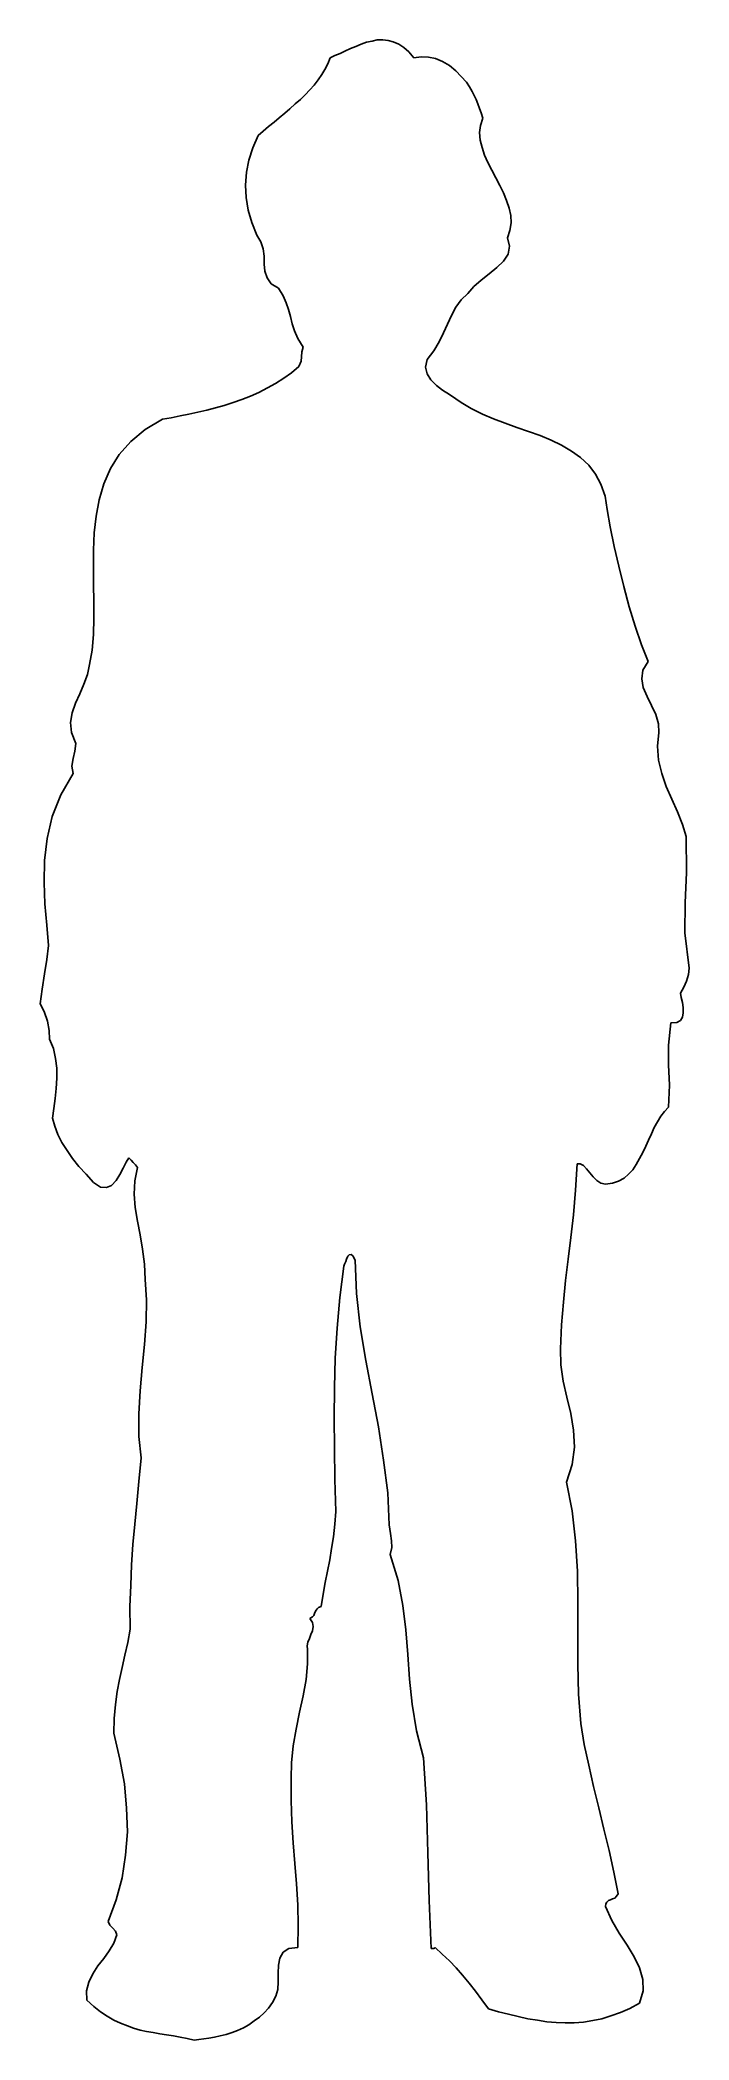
# Model space of a CAD drawing. Extents: x -2795 to -2269, y 2448 to 4066.
import ezdxf

# ---------------------------------------------------------------- set-up
doc = ezdxf.new("R2010")
doc.units = 0
doc.header["$LTSCALE"] = 1270
doc.header["$MEASUREMENT"] = 0
doc.layers.get('0').update_dxf_attribs({"linetype": 'CONTINUOUS'})

msp = doc.modelspace()

# ---------------------------------------------------------------- linework, layer by layer
at = {"linetype": 'CONTINUOUS'}
for p, q in [((-2538.9, 4061.2), (-2534.7, 4063)), ((-2534.7, 4063), (-2530.2, 4064.5)), ((-2530.2, 4064.5), (-2525.7, 4065.5)), ((-2525.7, 4065.5), (-2521.5, 4066.4)), ((-2521.5, 4066.4), (-2517, 4066.4)), ((-2517, 4066.4), (-2512.8, 4066)), ((-2512.8, 4066), (-2508.6, 4064.8)), ((-2508.6, 4064.8), (-2504, 4063)), ((-2504, 4063), (-2500.1, 4060.3)), ((-2563.9, 4042.6), (-2561.5, 4047.1)), ((-2561.5, 4047.1), (-2559.7, 4051.9)), ((-2559.7, 4051.9), (-2555.8, 4053.7)), ((-2555.8, 4053.7), (-2551.6, 4055.5)), ((-2551.6, 4055.5), (-2547.7, 4057.3)), ((-2547.7, 4057.3), (-2543.1, 4059.4)), ((-2543.1, 4059.4), (-2538.9, 4061.2)), ((-2500.1, 4060.3), (-2495.9, 4056.7)), ((-2495.9, 4056.7), (-2492, 4051.9)), ((-2492, 4051.9), (-2486, 4052.8)), ((-2486, 4052.8), (-2480, 4052.5)), ((-2480, 4052.5), (-2474.3, 4051.3)), ((-2474.3, 4051.3), (-2468.6, 4048.9)), ((-2468.6, 4048.9), (-2463.1, 4045.6)), ((-2576.2, 4026), (-2572.6, 4029.9)), ((-2572.6, 4029.9), (-2569.3, 4034.2)), ((-2569.3, 4034.2), (-2566.3, 4038.4)), ((-2566.3, 4038.4), (-2563.9, 4042.6)), ((-2463.1, 4045.6), (-2458, 4041.4)), ((-2458, 4041.4), (-2453.5, 4036.9)), ((-2453.5, 4036.9), (-2449.3, 4032.1)), ((-2449.3, 4032.1), (-2446.9, 4028.4)), ((-2592.2, 4010.7), (-2588, 4014.6)), ((-2588, 4014.6), (-2583.8, 4018.2)), ((-2583.8, 4018.2), (-2579.8, 4022.1)), ((-2579.8, 4022.1), (-2576.2, 4026)), ((-2446.9, 4028.4), (-2444.8, 4024.8)), ((-2444.8, 4024.8), (-2443, 4021.5)), ((-2443, 4021.5), (-2441.5, 4018.2)), ((-2441.5, 4018.2), (-2440, 4014.6)), ((-2440, 4014.6), (-2438.8, 4011)), ((-2609.6, 3996.3), (-2605.1, 3999.9)), ((-2605.1, 3999.9), (-2600.9, 4003.5)), ((-2600.9, 4003.5), (-2596.4, 4007.1)), ((-2596.4, 4007.1), (-2592.2, 4010.7)), ((-2438.8, 4011), (-2437.3, 4007.4)), ((-2436.1, 4003.2), (-2437.9, 3997.2)), ((-2437.3, 4007.4), (-2436.1, 4003.2)), ((-2622.3, 3979.1), (-2618.1, 3989)), ((-2618.1, 3989), (-2613.8, 3992.6)), ((-2613.8, 3992.6), (-2609.6, 3996.3)), ((-2437.9, 3997.2), (-2438.8, 3991.4)), ((-2438.8, 3991.4), (-2438.2, 3985.4)), ((-2438.2, 3985.4), (-2436.7, 3979.4)), ((-2627.4, 3959.3), (-2625.6, 3969.2)), ((-2625.6, 3969.2), (-2622.3, 3979.1)), ((-2436.7, 3979.4), (-2434.6, 3973.1)), ((-2434.6, 3973.1), (-2431.9, 3967.1)), ((-2431.9, 3967.1), (-2428.8, 3961.1)), ((-2628.3, 3949), (-2627.4, 3959.3)), ((-2627.7, 3938.8), (-2628.3, 3949)), ((-2428.8, 3961.1), (-2425.5, 3954.7)), ((-2425.5, 3954.7), (-2422.2, 3948.7)), ((-2626.2, 3928.6), (-2627.7, 3938.8)), ((-2422.2, 3948.7), (-2419.2, 3942.7)), ((-2419.2, 3942.7), (-2416.8, 3936.4)), ((-2416.8, 3936.4), (-2414.7, 3930.4)), ((-2623.2, 3918.6), (-2626.2, 3928.6)), ((-2619, 3908.4), (-2623.2, 3918.6)), ((-2414.7, 3930.4), (-2413.5, 3924.4)), ((-2413.2, 3918.3), (-2414.1, 3912.3)), ((-2413.5, 3924.4), (-2413.2, 3918.3)), ((-2615.7, 3903), (-2619, 3908.4)), ((-2613.8, 3897.3), (-2615.7, 3903)), ((-2414.1, 3912.3), (-2416.2, 3906.3)), ((-2416.2, 3906.3), (-2414.4, 3899.4)), ((-2613.2, 3891.3), (-2613.8, 3897.3)), ((-2613.2, 3885), (-2613.2, 3891.3)), ((-2612.6, 3879.2), (-2613.2, 3885)), ((-2419.2, 3887.4), (-2424.6, 3882.2)), ((-2415.6, 3893.1), (-2419.2, 3887.4)), ((-2414.4, 3899.4), (-2415.6, 3893.1)), ((-2610.8, 3873.8), (-2612.6, 3879.2)), ((-2607.5, 3869), (-2610.8, 3873.8)), ((-2601.5, 3865.4), (-2607.5, 3869)), ((-2437.3, 3872), (-2443.3, 3866.9)), ((-2431, 3877.1), (-2437.3, 3872)), ((-2424.6, 3882.2), (-2431, 3877.1)), ((-2597.6, 3859.4), (-2601.5, 3865.4)), ((-2595.2, 3853.7), (-2597.6, 3859.4)), ((-2593.4, 3848.2), (-2595.2, 3853.7)), ((-2453.5, 3856.1), (-2458, 3850.1)), ((-2448.1, 3861.2), (-2453.5, 3856.1)), ((-2443.3, 3866.9), (-2448.1, 3861.2)), ((-2591.9, 3842.5), (-2593.4, 3848.2)), ((-2590.4, 3836.8), (-2591.9, 3842.5)), ((-2588.6, 3831.1), (-2590.4, 3836.8)), ((-2464.6, 3836.5), (-2467.9, 3829.3)), ((-2461.3, 3843.4), (-2464.6, 3836.5)), ((-2458, 3850.1), (-2461.3, 3843.4)), ((-2585.9, 3824.8), (-2588.6, 3831.1)), ((-2581.6, 3817.9), (-2585.9, 3824.8)), ((-2471.3, 3822.1), (-2475.8, 3814.9)), ((-2467.9, 3829.3), (-2471.3, 3822.1)), ((-2585, 3802.2), (-2583.2, 3806.4)), ((-2583.2, 3806.4), (-2582.9, 3810)), ((-2582.9, 3810), (-2582.6, 3814)), ((-2582.6, 3814), (-2581.6, 3817.9)), ((-2481.2, 3807.9), (-2482.4, 3801.6)), ((-2475.8, 3814.9), (-2481.2, 3807.9)), ((-2610.5, 3784.8), (-2603.9, 3788.4)), ((-2603.9, 3788.4), (-2597.3, 3792.6)), ((-2597.3, 3792.6), (-2591, 3797.1)), ((-2591, 3797.1), (-2585, 3802.2)), ((-2482.4, 3801.6), (-2481.2, 3796.2)), ((-2481.2, 3796.2), (-2478.2, 3791.4)), ((-2478.2, 3791.4), (-2473.7, 3786.9)), ((-2645.4, 3770.6), (-2638.2, 3773)), ((-2638.2, 3773), (-2631.3, 3775.4)), ((-2631.3, 3775.4), (-2624.1, 3778.2)), ((-2624.1, 3778.2), (-2617.4, 3781.2)), ((-2617.4, 3781.2), (-2610.5, 3784.8)), ((-2473.7, 3786.9), (-2468.6, 3783)), ((-2468.6, 3783), (-2463.1, 3779.4)), ((-2463.1, 3779.4), (-2458, 3776.1)), ((-2458, 3776.1), (-2453.5, 3773)), ((-2453.5, 3773), (-2445.4, 3768.2)), ((-2709.5, 3751.1), (-2695.4, 3759.5)), ((-2695.4, 3759.5), (-2688.4, 3760.7)), ((-2688.4, 3760.7), (-2681.2, 3762.2)), ((-2681.2, 3762.2), (-2674, 3763.7)), ((-2674, 3763.7), (-2666.8, 3765.2)), ((-2666.8, 3765.2), (-2659.6, 3766.7)), ((-2659.6, 3766.7), (-2652.6, 3768.8)), ((-2652.6, 3768.8), (-2645.4, 3770.6)), ((-2445.4, 3768.2), (-2436.4, 3763.7)), ((-2436.4, 3763.7), (-2427.3, 3759.8)), ((-2427.3, 3759.8), (-2418, 3756.2)), ((-2418, 3756.2), (-2408.4, 3752.9)), ((-2730.6, 3730.9), (-2721.2, 3741.5)), ((-2721.2, 3741.5), (-2709.5, 3751.1)), ((-2408.4, 3752.9), (-2399.1, 3749.6)), ((-2399.1, 3749.6), (-2389.7, 3746.3)), ((-2389.7, 3746.3), (-2380.7, 3742.4)), ((-2380.7, 3742.4), (-2372.3, 3738.5)), ((-2737.5, 3719.5), (-2730.6, 3730.9)), ((-2372.3, 3738.5), (-2364.2, 3733.6)), ((-2364.2, 3733.6), (-2356.9, 3728.5)), ((-2356.9, 3728.5), (-2350.3, 3722.2)), ((-2746.8, 3694.2), (-2742.9, 3707.2)), ((-2742.9, 3707.2), (-2737.5, 3719.5)), ((-2350.3, 3722.2), (-2344.9, 3715)), ((-2344.9, 3715), (-2340.4, 3706.9)), ((-2340.4, 3706.9), (-2337.1, 3697.2)), ((-2749.2, 3681), (-2746.8, 3694.2)), ((-2337.1, 3697.2), (-2335.3, 3686.4)), ((-2750.7, 3667.5), (-2749.2, 3681)), ((-2335.3, 3686.4), (-2332.9, 3672.3)), ((-2751.3, 3653.6), (-2750.7, 3667.5)), ((-2332.9, 3672.3), (-2329.6, 3656.6)), ((-2751.3, 3639.8), (-2751.3, 3653.6)), ((-2329.6, 3656.6), (-2326, 3640.7)), ((-2751.3, 3625.6), (-2751.3, 3639.8)), ((-2751, 3612.1), (-2751.3, 3625.6)), ((-2326, 3640.7), (-2322, 3624.1)), ((-2751, 3598.6), (-2751, 3612.1)), ((-2322, 3624.1), (-2317.5, 3607.6)), ((-2751.3, 3585.3), (-2751, 3598.6)), ((-2317.5, 3607.6), (-2312.7, 3591.9)), ((-2752.5, 3572.7), (-2751.3, 3585.3)), ((-2312.7, 3591.9), (-2307.6, 3576.9)), ((-2307.6, 3576.9), (-2302.2, 3563.4)), ((-2756.1, 3552.8), (-2754.6, 3561)), ((-2754.6, 3561), (-2752.5, 3572.7)), ((-2302.2, 3563.4), (-2306.4, 3556.5)), ((-2762.5, 3537.2), (-2759.1, 3545)), ((-2759.1, 3545), (-2756.1, 3552.8)), ((-2306.4, 3556.5), (-2307.3, 3549.5)), ((-2307.3, 3549.5), (-2306.1, 3542.3)), ((-2768.5, 3521.9), (-2765.8, 3529.7)), ((-2765.8, 3529.7), (-2762.5, 3537.2)), ((-2306.1, 3542.3), (-2303.1, 3535.1)), ((-2303.1, 3535.1), (-2299.5, 3527.9)), ((-2770, 3514), (-2768.5, 3521.9)), ((-2769.1, 3505.9), (-2770, 3514)), ((-2299.5, 3527.9), (-2295.9, 3520.4)), ((-2295.9, 3520.4), (-2293.8, 3513.1)), ((-2293.8, 3513.1), (-2293.5, 3505.9)), ((-2765.5, 3497.2), (-2769.1, 3505.9)), ((-2766.4, 3490.9), (-2765.5, 3497.2)), ((-2293.5, 3505.9), (-2294.7, 3494.8)), ((-2768.8, 3478.8), (-2767.9, 3484.9)), ((-2767.9, 3484.9), (-2766.4, 3490.9)), ((-2294.7, 3494.8), (-2293.8, 3483.7)), ((-2293.8, 3483.7), (-2291.1, 3472.8)), ((-2777.8, 3455.4), (-2767.9, 3472.8)), ((-2767.9, 3472.8), (-2768.8, 3478.8)), ((-2291.1, 3472.8), (-2287.5, 3462.3)), ((-2784.7, 3437.9), (-2777.8, 3455.4)), ((-2287.5, 3462.3), (-2282.9, 3452.1)), ((-2282.9, 3452.1), (-2278.4, 3441.8)), ((-2788.9, 3420.2), (-2784.7, 3437.9)), ((-2278.4, 3441.8), (-2274.5, 3431.6)), ((-2274.5, 3431.6), (-2271.5, 3421.7)), ((-2791, 3402.4), (-2788.9, 3420.2)), ((-2271.5, 3421.7), (-2271.2, 3392.8)), ((-2791.3, 3384.7), (-2791, 3402.4)), ((-2790.7, 3367.2), (-2791.3, 3384.7)), ((-2271.2, 3392.8), (-2272.1, 3368.1)), ((-2789.2, 3350.1), (-2790.7, 3367.2)), ((-2272.1, 3368.1), (-2272.4, 3343.8)), ((-2787.7, 3333.5), (-2789.2, 3350.1)), ((-2272.4, 3343.8), (-2269.1, 3315.2)), ((-2791, 3310.7), (-2789.2, 3322.4)), ((-2789.2, 3322.4), (-2787.7, 3333.5)), ((-2792.8, 3298.3), (-2791, 3310.7)), ((-2271.2, 3304.7), (-2273.3, 3299.8)), ((-2269.4, 3310.1), (-2271.2, 3304.7)), ((-2269.1, 3315.2), (-2269.4, 3310.1)), ((-2794.6, 3286.3), (-2792.8, 3298.3)), ((-2791.3, 3280.3), (-2794.6, 3286.3)), ((-2273.3, 3299.8), (-2276, 3295)), ((-2276, 3295), (-2275.4, 3291.4)), ((-2275.4, 3291.4), (-2274.5, 3287.5)), ((-2274.5, 3287.5), (-2273.9, 3283.3)), ((-2788.6, 3272.5), (-2791.3, 3280.3)), ((-2787.1, 3264.7), (-2788.6, 3272.5)), ((-2283.8, 3271), (-2285.7, 3252.9)), ((-2279, 3271.3), (-2283.8, 3271)), ((-2276, 3272.8), (-2279, 3271.3)), ((-2274.5, 3275.5), (-2276, 3272.8)), ((-2273.9, 3279.1), (-2274.5, 3275.5)), ((-2273.9, 3283.3), (-2273.9, 3279.1)), ((-2786.8, 3257.7), (-2787.1, 3264.7)), ((-2783.8, 3250.2), (-2786.8, 3257.7)), ((-2782, 3242.1), (-2783.8, 3250.2)), ((-2781.1, 3234.3), (-2782, 3242.1)), ((-2285.7, 3252.9), (-2285.7, 3237)), ((-2285.7, 3237), (-2285, 3220.7)), ((-2781.4, 3218), (-2781.1, 3226.2)), ((-2781.1, 3226.2), (-2781.1, 3234.3)), ((-2285, 3220.7), (-2285.7, 3202.7)), ((-2783.5, 3201.8), (-2782.3, 3209.9)), ((-2782.3, 3209.9), (-2781.4, 3218)), ((-2784.4, 3194), (-2783.5, 3201.8)), ((-2782.6, 3187.4), (-2784.4, 3194)), ((-2294.7, 3191), (-2297.4, 3186.4)), ((-2292, 3195.5), (-2294.7, 3191)), ((-2289, 3199.4), (-2292, 3195.5)), ((-2285.7, 3202.7), (-2289, 3199.4)), ((-2780.2, 3180.7), (-2782.6, 3187.4)), ((-2776.9, 3174.1), (-2780.2, 3180.7)), ((-2772.7, 3167.8), (-2776.9, 3174.1)), ((-2301.9, 3176.2), (-2304, 3171.1)), ((-2299.5, 3181.3), (-2301.9, 3176.2)), ((-2297.4, 3186.4), (-2299.5, 3181.3)), ((-2768.2, 3161.2), (-2772.7, 3167.8)), ((-2763.1, 3154.9), (-2768.2, 3161.2)), ((-2724.8, 3158.2), (-2727.3, 3153.3)), ((-2722.7, 3161.8), (-2724.8, 3158.2)), ((-2720.9, 3160), (-2722.7, 3161.8)), ((-2719.1, 3157.9), (-2720.9, 3160)), ((-2717.3, 3156.1), (-2719.1, 3157.9)), ((-2715.8, 3154), (-2717.3, 3156.1)), ((-2359.7, 3157), (-2360.9, 3135.6)), ((-2357.2, 3157), (-2359.7, 3157)), ((-2354.5, 3155.5), (-2357.2, 3157)), ((-2311.8, 3156.4), (-2314.5, 3152.2)), ((-2309.1, 3161.2), (-2311.8, 3156.4)), ((-2306.4, 3166), (-2309.1, 3161.2)), ((-2304, 3171.1), (-2306.4, 3166)), ((-2757.3, 3148.5), (-2763.1, 3154.9)), ((-2751.3, 3141.9), (-2757.3, 3148.5)), ((-2745.6, 3138), (-2751.3, 3141.9)), ((-2733, 3143.4), (-2736.6, 3139.5)), ((-2730, 3148.2), (-2733, 3143.4)), ((-2727.3, 3153.3), (-2730, 3148.2)), ((-2718.5, 3132.3), (-2717.9, 3143.1)), ((-2717.9, 3143.1), (-2715.8, 3154)), ((-2352.1, 3152.8), (-2354.5, 3155.5)), ((-2349.4, 3149.7), (-2352.1, 3152.8)), ((-2346.7, 3146.4), (-2349.4, 3149.7)), ((-2343.7, 3143.4), (-2346.7, 3146.4)), ((-2340.4, 3141.3), (-2343.7, 3143.4)), ((-2336.8, 3140.4), (-2340.4, 3141.3)), ((-2331.1, 3141.3), (-2336.8, 3140.4)), ((-2326.3, 3142.8), (-2331.1, 3141.3)), ((-2321.7, 3145.2), (-2326.3, 3142.8)), ((-2318.1, 3148.5), (-2321.7, 3145.2)), ((-2314.5, 3152.2), (-2318.1, 3148.5)), ((-2740.8, 3137.7), (-2745.6, 3138)), ((-2736.6, 3139.5), (-2740.8, 3137.7)), ((-2717.6, 3121.5), (-2718.5, 3132.3)), ((-2360.9, 3135.6), (-2362.7, 3115.7)), ((-2715.8, 3110.6), (-2717.6, 3121.5)), ((-2713.4, 3099.5), (-2715.8, 3110.6)), ((-2362.7, 3115.7), (-2364.8, 3097.4)), ((-2711.6, 3087.8), (-2713.4, 3099.5)), ((-2364.8, 3097.4), (-2366.9, 3079.9)), ((-2710.1, 3075.7), (-2711.6, 3087.8)), ((-2709.5, 3063.4), (-2710.1, 3075.7)), ((-2548, 3075.7), (-2548.6, 3074.2)), ((-2547.1, 3077.8), (-2548, 3075.7)), ((-2546.5, 3079.9), (-2547.1, 3077.8)), ((-2545.3, 3082.1), (-2546.5, 3079.9)), ((-2544.3, 3083.3), (-2545.3, 3082.1)), ((-2542.8, 3083.6), (-2544.3, 3083.3)), ((-2541.3, 3082.4), (-2542.8, 3083.6)), ((-2539.5, 3079), (-2541.3, 3082.4)), ((-2538.3, 3052), (-2539.5, 3079)), ((-2366.9, 3079.9), (-2369, 3062.5)), ((-2708.3, 3046.9), (-2709.5, 3063.4)), ((-2548.6, 3074.2), (-2551.9, 3048.7)), ((-2369, 3062.5), (-2370.8, 3045.1)), ((-2708.6, 3029.1), (-2708.3, 3046.9)), ((-2551.9, 3048.7), (-2554, 3024)), ((-2535.3, 3024.9), (-2538.3, 3052)), ((-2370.8, 3045.1), (-2372.3, 3026.7)), ((-2710.1, 3010.8), (-2708.6, 3029.1)), ((-2372.3, 3026.7), (-2373.2, 3007.2)), ((-2711.9, 2992.1), (-2710.1, 3010.8)), ((-2554, 3024), (-2555.5, 2999.6)), ((-2530.8, 2997.8), (-2535.3, 3024.9)), ((-2555.5, 2999.6), (-2556.1, 2975.6)), ((-2525.7, 2970.8), (-2530.8, 2997.8)), ((-2373.2, 3007.2), (-2372.9, 2994.2)), ((-2372.9, 2994.2), (-2371.1, 2981)), ((-2713.4, 2973.2), (-2711.9, 2992.1)), ((-2371.1, 2981), (-2368.1, 2968)), ((-2714.6, 2954.5), (-2713.4, 2973.2)), ((-2556.1, 2975.6), (-2556.4, 2951.2)), ((-2520.6, 2944), (-2525.7, 2970.8)), ((-2368.1, 2968), (-2364.8, 2954.8)), ((-2714.6, 2936.2), (-2714.6, 2954.5)), ((-2556.4, 2951.2), (-2556.1, 2926.8)), ((-2364.8, 2954.8), (-2362.7, 2941.3)), ((-2712.8, 2919), (-2714.6, 2936.2)), ((-2516.4, 2917.2), (-2520.6, 2944)), ((-2362.7, 2941.3), (-2361.8, 2927.7)), ((-2714.6, 2899.8), (-2712.8, 2919)), ((-2556.1, 2926.8), (-2555.8, 2901.6)), ((-2513.1, 2890.7), (-2516.4, 2917.2)), ((-2363.6, 2913.6), (-2368.4, 2899.2)), ((-2361.8, 2927.7), (-2363.6, 2913.6)), ((-2716.1, 2882), (-2714.6, 2899.8)), ((-2555.8, 2901.6), (-2555.2, 2875.7)), ((-2368.4, 2899.2), (-2363.6, 2876)), ((-2717.9, 2865.2), (-2716.1, 2882)), ((-2511.9, 2864.9), (-2513.1, 2890.7)), ((-2719.4, 2848.9), (-2717.9, 2865.2)), ((-2555.8, 2865.2), (-2557, 2855.2)), ((-2555.2, 2875.7), (-2555.8, 2865.2)), ((-2510.7, 2857.9), (-2511.9, 2864.9)), ((-2363.6, 2876), (-2360.9, 2851.9)), ((-2720.6, 2832.4), (-2719.4, 2848.9)), ((-2557, 2855.2), (-2558.5, 2845.6)), ((-2510.1, 2851.9), (-2510.7, 2857.9)), ((-2509.8, 2846.5), (-2510.1, 2851.9)), ((-2360.9, 2851.9), (-2359.3, 2827.3)), ((-2721.2, 2815.8), (-2720.6, 2832.4)), ((-2560, 2836.6), (-2561.8, 2827.3)), ((-2558.5, 2845.6), (-2560, 2836.6)), ((-2511, 2840.8), (-2509.8, 2846.5)), ((-2504.6, 2819.7), (-2511, 2840.8)), ((-2563.6, 2818.2), (-2565.4, 2808.6)), ((-2561.8, 2827.3), (-2563.6, 2818.2)), ((-2500.7, 2799.6), (-2504.6, 2819.7)), ((-2359.3, 2827.3), (-2359.1, 2802)), ((-2721.8, 2798.7), (-2721.2, 2815.8)), ((-2565.4, 2808.6), (-2566.9, 2798.7)), ((-2359.1, 2802), (-2359.1, 2777)), ((-2721.5, 2780.3), (-2721.8, 2798.7)), ((-2574.1, 2790.3), (-2576.2, 2789.1)), ((-2576.2, 2789.1), (-2574.1, 2785.7)), ((-2572.9, 2791.5), (-2574.1, 2790.3)), ((-2574.1, 2785.7), (-2573.5, 2782.4)), ((-2572.3, 2793), (-2572.9, 2791.5)), ((-2571.7, 2794.5), (-2572.3, 2793)), ((-2571.1, 2795.7), (-2571.7, 2794.5)), ((-2570.2, 2796.9), (-2571.1, 2795.7)), ((-2569, 2797.8), (-2570.2, 2796.9)), ((-2566.9, 2798.7), (-2569, 2797.8)), ((-2498.3, 2779.7), (-2500.7, 2799.6)), ((-2725.8, 2759.3), (-2723.6, 2769.5)), ((-2723.6, 2769.5), (-2721.5, 2780.3)), ((-2577.7, 2769.8), (-2578.3, 2766.8)), ((-2576.5, 2772.8), (-2577.7, 2769.8)), ((-2575.3, 2776.1), (-2576.5, 2772.8)), ((-2574.1, 2779.1), (-2575.3, 2776.1)), ((-2573.5, 2782.4), (-2574.1, 2779.1)), ((-2496.8, 2759.9), (-2498.3, 2779.7)), ((-2359.1, 2777), (-2359.1, 2752)), ((-2728.2, 2749.3), (-2725.8, 2759.3)), ((-2578, 2752.4), (-2579.2, 2739.7)), ((-2578.3, 2766.8), (-2578, 2763.8)), ((-2578, 2763.8), (-2578, 2752.4)), ((-2495.3, 2740), (-2496.8, 2759.9)), ((-2359.1, 2752), (-2358.5, 2727.7)), ((-2732.1, 2729.8), (-2730.3, 2739.7)), ((-2730.3, 2739.7), (-2728.2, 2749.3)), ((-2579.2, 2739.7), (-2581.6, 2726.5)), ((-2493.2, 2719.6), (-2495.3, 2740)), ((-2734.5, 2708.1), (-2733.6, 2719.3)), ((-2733.6, 2719.3), (-2732.1, 2729.8)), ((-2581.6, 2726.5), (-2584.4, 2713.2)), ((-2489.9, 2698.2), (-2493.2, 2719.6)), ((-2358.5, 2727.7), (-2356.7, 2703.9)), ((-2734.8, 2696.1), (-2734.5, 2708.1)), ((-2584.4, 2713.2), (-2587.1, 2699.4)), ((-2356.7, 2703.9), (-2353.9, 2687.1)), ((-2730, 2675.3), (-2734.8, 2696.1)), ((-2587.1, 2699.4), (-2589.5, 2685.9)), ((-2484.2, 2676.2), (-2489.9, 2698.2)), ((-2353.9, 2687.1), (-2350.3, 2670.2)), ((-2726.3, 2655.2), (-2730, 2675.3)), ((-2591, 2672.3), (-2591.3, 2659.7)), ((-2589.5, 2685.9), (-2591, 2672.3)), ((-2481.8, 2638.3), (-2484.2, 2676.2)), ((-2724.5, 2635.6), (-2726.3, 2655.2)), ((-2591.3, 2659.7), (-2591.3, 2641.6)), ((-2350.3, 2670.2), (-2346.4, 2653.1)), ((-2591.3, 2641.6), (-2590.7, 2624.5)), ((-2480.6, 2599.5), (-2481.8, 2638.3)), ((-2346.4, 2653.1), (-2342.2, 2635.9)), ((-2723.9, 2616.4), (-2724.5, 2635.6)), ((-2590.7, 2624.5), (-2589.5, 2607.4)), ((-2342.2, 2635.9), (-2338, 2618.5)), ((-2725.4, 2597.4), (-2723.9, 2616.4)), ((-2589.5, 2607.4), (-2588.3, 2590.8)), ((-2338, 2618.5), (-2333.8, 2601.3)), ((-2728.2, 2579.1), (-2725.4, 2597.4)), ((-2588.3, 2590.8), (-2586.8, 2574.3)), ((-2479.4, 2560.7), (-2480.6, 2599.5)), ((-2333.8, 2601.3), (-2329.9, 2583.6)), ((-2733, 2561.3), (-2728.2, 2579.1)), ((-2586.8, 2574.3), (-2585.9, 2557.4)), ((-2329.9, 2583.6), (-2326.6, 2566.1)), ((-2739.3, 2543.9), (-2733, 2561.3)), ((-2585.9, 2557.4), (-2585.6, 2540.6)), ((-2477.9, 2521.9), (-2479.4, 2560.7)), ((-2336.5, 2558), (-2336.8, 2555.9)), ((-2335.6, 2559.5), (-2336.5, 2558)), ((-2334.4, 2560.7), (-2335.6, 2559.5)), ((-2332.6, 2561.3), (-2334.4, 2560.7)), ((-2331.1, 2562.2), (-2332.6, 2561.3)), ((-2329.3, 2562.8), (-2331.1, 2562.2)), ((-2327.8, 2564.3), (-2329.3, 2562.8)), ((-2326.6, 2566.1), (-2327.8, 2564.3)), ((-2738.1, 2540.9), (-2739.3, 2543.9)), ((-2336.8, 2555.9), (-2331.7, 2544.5)), ((-2331.7, 2544.5), (-2325.7, 2534.3)), ((-2738.7, 2520.1), (-2734.8, 2526.4)), ((-2735.7, 2538.5), (-2738.1, 2540.9)), ((-2733.6, 2536.1), (-2735.7, 2538.5)), ((-2734.8, 2526.4), (-2732.4, 2533.1)), ((-2732.4, 2533.1), (-2733.6, 2536.1)), ((-2585.6, 2540.6), (-2585.9, 2522.8)), ((-2325.7, 2534.3), (-2319.3, 2524.6)), ((-2747.7, 2507.8), (-2742.9, 2513.8)), ((-2742.9, 2513.8), (-2738.7, 2520.1)), ((-2600.3, 2514.1), (-2601.5, 2508.4)), ((-2597.6, 2518.9), (-2600.3, 2514.1)), ((-2593.1, 2521.9), (-2597.6, 2518.9)), ((-2585.9, 2522.8), (-2593.1, 2521.9)), ((-2476.7, 2521.9), (-2477.9, 2521.9)), ((-2475.8, 2521.9), (-2476.7, 2521.9)), ((-2475.2, 2522.2), (-2475.8, 2521.9)), ((-2474.6, 2522.8), (-2475.2, 2522.2)), ((-2468.9, 2517.4), (-2474.6, 2522.8)), ((-2463.1, 2512), (-2468.9, 2517.4)), ((-2457.7, 2506.3), (-2463.1, 2512)), ((-2319.3, 2524.6), (-2313.6, 2515.3)), ((-2313.6, 2515.3), (-2309.1, 2506.3)), ((-2757, 2487.6), (-2755.2, 2494.8)), ((-2755.2, 2494.8), (-2751.9, 2501.5)), ((-2751.9, 2501.5), (-2747.7, 2507.8)), ((-2601.8, 2495.1), (-2602.1, 2488.8)), ((-2601.5, 2508.4), (-2601.8, 2502.1)), ((-2601.8, 2502.1), (-2601.8, 2495.1)), ((-2452.6, 2500.3), (-2457.7, 2506.3)), ((-2447.2, 2493.9), (-2452.6, 2500.3)), ((-2442.1, 2487.3), (-2447.2, 2493.9)), ((-2309.1, 2506.3), (-2306.4, 2497)), ((-2306.4, 2497), (-2306.1, 2487.6)), ((-2756.7, 2480.1), (-2757, 2487.6)), ((-2751, 2475), (-2756.7, 2480.1)), ((-2606.3, 2478.3), (-2609.6, 2473.8)), ((-2603.6, 2483.4), (-2606.3, 2478.3)), ((-2602.1, 2488.8), (-2603.6, 2483.4)), ((-2437, 2480.4), (-2442.1, 2487.3)), ((-2431.6, 2473.2), (-2437, 2480.4)), ((-2309.1, 2477.7), (-2316.9, 2473.5)), ((-2306.1, 2487.6), (-2309.1, 2477.7)), ((-2745.6, 2470.8), (-2751, 2475)), ((-2740.2, 2467.2), (-2745.6, 2470.8)), ((-2734.8, 2463.9), (-2740.2, 2467.2)), ((-2729.4, 2461.4), (-2734.8, 2463.9)), ((-2723.9, 2459.4), (-2729.4, 2461.4)), ((-2625.6, 2460.3), (-2629.8, 2457.8)), ((-2621.1, 2463.3), (-2625.6, 2460.3)), ((-2616.8, 2466.3), (-2621.1, 2463.3)), ((-2613.2, 2469.9), (-2616.8, 2466.3)), ((-2609.6, 2473.8), (-2613.2, 2469.9)), ((-2423.4, 2470.8), (-2431.6, 2473.2)), ((-2415.3, 2468.7), (-2423.4, 2470.8)), ((-2407.5, 2466.9), (-2415.3, 2468.7)), ((-2399.7, 2465.1), (-2407.5, 2466.9)), ((-2391.8, 2463.9), (-2399.7, 2465.1)), ((-2384.3, 2462.7), (-2391.8, 2463.9)), ((-2376.8, 2462.1), (-2384.3, 2462.7)), ((-2369.3, 2461.8), (-2376.8, 2462.1)), ((-2362.1, 2461.8), (-2369.3, 2461.8)), ((-2354.5, 2462.4), (-2362.1, 2461.8)), ((-2347, 2463.6), (-2354.5, 2462.4)), ((-2339.8, 2465.1), (-2347, 2463.6)), ((-2332.3, 2467.5), (-2339.8, 2465.1)), ((-2324.5, 2470.2), (-2332.3, 2467.5)), ((-2316.9, 2473.5), (-2324.5, 2470.2)), ((-2718.8, 2457.5), (-2723.9, 2459.4)), ((-2713.4, 2456), (-2718.8, 2457.5)), ((-2708.3, 2454.8), (-2713.4, 2456)), ((-2702.9, 2453.9), (-2708.3, 2454.8)), ((-2697.5, 2453), (-2702.9, 2453.9)), ((-2692.1, 2452.1), (-2697.5, 2453)), ((-2686.6, 2451.2), (-2692.1, 2452.1)), ((-2681.2, 2450.3), (-2686.6, 2451.2)), ((-2675.5, 2449.1), (-2681.2, 2450.3)), ((-2669.8, 2447.9), (-2675.5, 2449.1)), ((-2665.9, 2448.2), (-2669.8, 2447.9)), ((-2662, 2448.8), (-2665.9, 2448.2)), ((-2657.8, 2449.4), (-2662, 2448.8)), ((-2653.3, 2450.3), (-2657.8, 2449.4)), ((-2648.7, 2451.2), (-2653.3, 2450.3)), ((-2643.9, 2452.4), (-2648.7, 2451.2)), ((-2639.1, 2453.9), (-2643.9, 2452.4)), ((-2634.6, 2455.7), (-2639.1, 2453.9)), ((-2629.8, 2457.8), (-2634.6, 2455.7))]:
    msp.add_line(p, q, dxfattribs=at)

doc.saveas('drawing.dxf')
